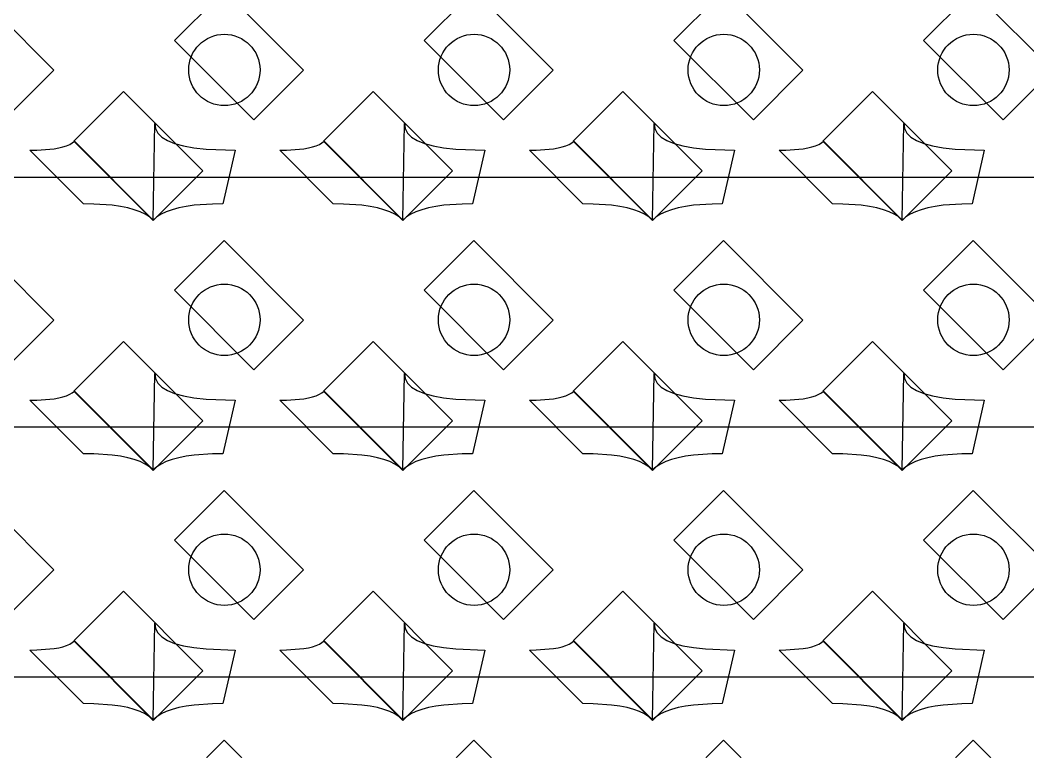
# Model space of a CAD drawing. Header units: inches. Extents: x 0.07 to 4.39, y 0.05 to 2.95.
# Drawn here: x 1.5428 to 1.8253, y 2.159 to 2.3639 of the extents above; entities that cross this region are included whole.
import ezdxf

# ---------------------------------------------------------------- set-up
doc = ezdxf.new("R2010")
doc.units = ezdxf.units.IN
doc.header["$MEASUREMENT"] = 0
doc.layers.add('Top Layer', color=1, linetype='Continuous')

# ---------------------------------------------------------------- blocks, each defined once
blk = doc.blocks.new('0805_P_______________113')
at = {"layer": 'Top Layer'}
for p, q in [((-0.03937, 0.01575), (-0.01969, 0.01575)), ((-0.03937, -0.01575), (-0.03937, 0.01575)), ((-0.01969, 0.01575), (-0.01969, -0.01575)), ((0.01969, 0.01575), (0.03937, 0.01575)), ((0.01969, -0.01575), (0.01969, 0.01575)), ((0.03937, 0.01575), (0.03937, -0.01575)), ((-0.01969, -0.01575), (-0.03937, -0.01575)), ((0.03937, -0.01575), (0.01969, -0.01575))]:
    blk.add_line(p, q, dxfattribs=at)
blk = doc.blocks.new('0805_P_______________114')
at = {"layer": 'Top Layer'}
for p, q in [((-0.03937, 0.01575), (-0.01969, 0.01575)), ((-0.03937, -0.01575), (-0.03937, 0.01575)), ((-0.01969, 0.01575), (-0.01969, -0.01575)), ((0.01969, 0.01575), (0.03937, 0.01575)), ((0.01969, -0.01575), (0.01969, 0.01575)), ((0.03937, 0.01575), (0.03937, -0.01575)), ((-0.01969, -0.01575), (-0.03937, -0.01575)), ((0.03937, -0.01575), (0.01969, -0.01575))]:
    blk.add_line(p, q, dxfattribs=at)
blk = doc.blocks.new('0805_P_______________115')
at = {"layer": 'Top Layer'}
for p, q in [((-0.03937, 0.01575), (-0.01969, 0.01575)), ((-0.03937, -0.01575), (-0.03937, 0.01575)), ((-0.01969, 0.01575), (-0.01969, -0.01575)), ((0.01969, 0.01575), (0.03937, 0.01575)), ((0.01969, -0.01575), (0.01969, 0.01575)), ((0.03937, 0.01575), (0.03937, -0.01575)), ((-0.01969, -0.01575), (-0.03937, -0.01575)), ((0.03937, -0.01575), (0.01969, -0.01575))]:
    blk.add_line(p, q, dxfattribs=at)
blk = doc.blocks.new('0805_P_______________116')
at = {"layer": 'Top Layer'}
for p, q in [((-0.03937, 0.01575), (-0.01969, 0.01575)), ((-0.03937, -0.01575), (-0.03937, 0.01575)), ((-0.01969, 0.01575), (-0.01969, -0.01575)), ((0.01969, 0.01575), (0.03937, 0.01575)), ((0.01969, -0.01575), (0.01969, 0.01575)), ((0.03937, 0.01575), (0.03937, -0.01575)), ((-0.01969, -0.01575), (-0.03937, -0.01575)), ((0.03937, -0.01575), (0.01969, -0.01575))]:
    blk.add_line(p, q, dxfattribs=at)
blk = doc.blocks.new('0805_P_______________117')
at = {"layer": 'Top Layer'}
for p, q in [((-0.03937, 0.01575), (-0.01969, 0.01575)), ((-0.03937, -0.01575), (-0.03937, 0.01575)), ((-0.01969, 0.01575), (-0.01969, -0.01575)), ((0.01969, 0.01575), (0.03937, 0.01575)), ((0.01969, -0.01575), (0.01969, 0.01575)), ((0.03937, 0.01575), (0.03937, -0.01575)), ((-0.01969, -0.01575), (-0.03937, -0.01575)), ((0.03937, -0.01575), (0.01969, -0.01575))]:
    blk.add_line(p, q, dxfattribs=at)
blk = doc.blocks.new('0805_P_______________153')
at = {"layer": 'Top Layer'}
for p, q in [((-0.03937, 0.01575), (-0.01969, 0.01575)), ((-0.03937, -0.01575), (-0.03937, 0.01575)), ((-0.01969, 0.01575), (-0.01969, -0.01575)), ((0.01969, 0.01575), (0.03937, 0.01575)), ((0.01969, -0.01575), (0.01969, 0.01575)), ((0.03937, 0.01575), (0.03937, -0.01575)), ((-0.01969, -0.01575), (-0.03937, -0.01575)), ((0.03937, -0.01575), (0.01969, -0.01575))]:
    blk.add_line(p, q, dxfattribs=at)
blk = doc.blocks.new('0805_P_______________154')
at = {"layer": 'Top Layer'}
for p, q in [((-0.03937, 0.01575), (-0.01969, 0.01575)), ((-0.03937, -0.01575), (-0.03937, 0.01575)), ((-0.01969, 0.01575), (-0.01969, -0.01575)), ((0.01969, 0.01575), (0.03937, 0.01575)), ((0.01969, -0.01575), (0.01969, 0.01575)), ((0.03937, 0.01575), (0.03937, -0.01575)), ((-0.01969, -0.01575), (-0.03937, -0.01575)), ((0.03937, -0.01575), (0.01969, -0.01575))]:
    blk.add_line(p, q, dxfattribs=at)
blk = doc.blocks.new('0805_P_______________155')
at = {"layer": 'Top Layer'}
for p, q in [((-0.03937, 0.01575), (-0.01969, 0.01575)), ((-0.03937, -0.01575), (-0.03937, 0.01575)), ((-0.01969, 0.01575), (-0.01969, -0.01575)), ((0.01969, 0.01575), (0.03937, 0.01575)), ((0.01969, -0.01575), (0.01969, 0.01575)), ((0.03937, 0.01575), (0.03937, -0.01575)), ((-0.01969, -0.01575), (-0.03937, -0.01575)), ((0.03937, -0.01575), (0.01969, -0.01575))]:
    blk.add_line(p, q, dxfattribs=at)
blk = doc.blocks.new('0805_P_______________156')
at = {"layer": 'Top Layer'}
for p, q in [((-0.03937, 0.01575), (-0.01969, 0.01575)), ((-0.03937, -0.01575), (-0.03937, 0.01575)), ((-0.01969, 0.01575), (-0.01969, -0.01575)), ((0.01969, 0.01575), (0.03937, 0.01575)), ((0.01969, -0.01575), (0.01969, 0.01575)), ((0.03937, 0.01575), (0.03937, -0.01575)), ((-0.01969, -0.01575), (-0.03937, -0.01575)), ((0.03937, -0.01575), (0.01969, -0.01575))]:
    blk.add_line(p, q, dxfattribs=at)
blk = doc.blocks.new('0805_P_______________157')
at = {"layer": 'Top Layer'}
for p, q in [((-0.03937, 0.01575), (-0.01969, 0.01575)), ((-0.03937, -0.01575), (-0.03937, 0.01575)), ((-0.01969, 0.01575), (-0.01969, -0.01575)), ((0.01969, 0.01575), (0.03937, 0.01575)), ((0.01969, -0.01575), (0.01969, 0.01575)), ((0.03937, 0.01575), (0.03937, -0.01575)), ((-0.01969, -0.01575), (-0.03937, -0.01575)), ((0.03937, -0.01575), (0.01969, -0.01575))]:
    blk.add_line(p, q, dxfattribs=at)
blk = doc.blocks.new('0805_P_______________193')
at = {"layer": 'Top Layer'}
for p, q in [((-0.03937, 0.01575), (-0.01969, 0.01575)), ((-0.03937, -0.01575), (-0.03937, 0.01575)), ((-0.01969, 0.01575), (-0.01969, -0.01575)), ((0.01969, 0.01575), (0.03937, 0.01575)), ((0.01969, -0.01575), (0.01969, 0.01575)), ((0.03937, 0.01575), (0.03937, -0.01575)), ((-0.01969, -0.01575), (-0.03937, -0.01575)), ((0.03937, -0.01575), (0.01969, -0.01575))]:
    blk.add_line(p, q, dxfattribs=at)
blk = doc.blocks.new('0805_P_______________194')
at = {"layer": 'Top Layer'}
for p, q in [((-0.03937, 0.01575), (-0.01969, 0.01575)), ((-0.03937, -0.01575), (-0.03937, 0.01575)), ((-0.01969, 0.01575), (-0.01969, -0.01575)), ((0.01969, 0.01575), (0.03937, 0.01575)), ((0.01969, -0.01575), (0.01969, 0.01575)), ((0.03937, 0.01575), (0.03937, -0.01575)), ((-0.01969, -0.01575), (-0.03937, -0.01575)), ((0.03937, -0.01575), (0.01969, -0.01575))]:
    blk.add_line(p, q, dxfattribs=at)
blk = doc.blocks.new('0805_P_______________195')
at = {"layer": 'Top Layer'}
for p, q in [((-0.03937, 0.01575), (-0.01969, 0.01575)), ((-0.03937, -0.01575), (-0.03937, 0.01575)), ((-0.01969, 0.01575), (-0.01969, -0.01575)), ((0.01969, 0.01575), (0.03937, 0.01575)), ((0.01969, -0.01575), (0.01969, 0.01575)), ((0.03937, 0.01575), (0.03937, -0.01575)), ((-0.01969, -0.01575), (-0.03937, -0.01575)), ((0.03937, -0.01575), (0.01969, -0.01575))]:
    blk.add_line(p, q, dxfattribs=at)
blk = doc.blocks.new('0805_P_______________196')
at = {"layer": 'Top Layer'}
for p, q in [((-0.03937, 0.01575), (-0.01969, 0.01575)), ((-0.03937, -0.01575), (-0.03937, 0.01575)), ((-0.01969, 0.01575), (-0.01969, -0.01575)), ((0.01969, 0.01575), (0.03937, 0.01575)), ((0.01969, -0.01575), (0.01969, 0.01575)), ((0.03937, 0.01575), (0.03937, -0.01575)), ((-0.01969, -0.01575), (-0.03937, -0.01575)), ((0.03937, -0.01575), (0.01969, -0.01575))]:
    blk.add_line(p, q, dxfattribs=at)
blk = doc.blocks.new('0805_P_______________197')
at = {"layer": 'Top Layer'}
for p, q in [((-0.03937, 0.01575), (-0.01969, 0.01575)), ((-0.03937, -0.01575), (-0.03937, 0.01575)), ((-0.01969, 0.01575), (-0.01969, -0.01575)), ((0.01969, 0.01575), (0.03937, 0.01575)), ((0.01969, -0.01575), (0.01969, 0.01575)), ((0.03937, 0.01575), (0.03937, -0.01575)), ((-0.01969, -0.01575), (-0.03937, -0.01575)), ((0.03937, -0.01575), (0.01969, -0.01575))]:
    blk.add_line(p, q, dxfattribs=at)
blk = doc.blocks.new('0805_P_______________233')
at = {"layer": 'Top Layer'}
for p, q in [((-0.03937, 0.01575), (-0.01969, 0.01575)), ((-0.03937, -0.01575), (-0.03937, 0.01575)), ((-0.01969, 0.01575), (-0.01969, -0.01575)), ((0.01969, 0.01575), (0.03937, 0.01575)), ((0.01969, -0.01575), (0.01969, 0.01575)), ((0.03937, 0.01575), (0.03937, -0.01575)), ((-0.01969, -0.01575), (-0.03937, -0.01575)), ((0.03937, -0.01575), (0.01969, -0.01575))]:
    blk.add_line(p, q, dxfattribs=at)
blk = doc.blocks.new('0805_P_______________234')
at = {"layer": 'Top Layer'}
for p, q in [((-0.03937, 0.01575), (-0.01969, 0.01575)), ((-0.03937, -0.01575), (-0.03937, 0.01575)), ((-0.01969, 0.01575), (-0.01969, -0.01575)), ((0.01969, 0.01575), (0.03937, 0.01575)), ((0.01969, -0.01575), (0.01969, 0.01575)), ((0.03937, 0.01575), (0.03937, -0.01575)), ((-0.01969, -0.01575), (-0.03937, -0.01575)), ((0.03937, -0.01575), (0.01969, -0.01575))]:
    blk.add_line(p, q, dxfattribs=at)
blk = doc.blocks.new('0805_P_______________235')
at = {"layer": 'Top Layer'}
for p, q in [((-0.03937, 0.01575), (-0.01969, 0.01575)), ((-0.03937, -0.01575), (-0.03937, 0.01575)), ((-0.01969, 0.01575), (-0.01969, -0.01575)), ((0.01969, 0.01575), (0.03937, 0.01575)), ((0.01969, -0.01575), (0.01969, 0.01575)), ((0.03937, 0.01575), (0.03937, -0.01575)), ((-0.01969, -0.01575), (-0.03937, -0.01575)), ((0.03937, -0.01575), (0.01969, -0.01575))]:
    blk.add_line(p, q, dxfattribs=at)
blk = doc.blocks.new('0805_P_______________236')
at = {"layer": 'Top Layer'}
for p, q in [((-0.03937, 0.01575), (-0.01969, 0.01575)), ((-0.03937, -0.01575), (-0.03937, 0.01575)), ((-0.01969, 0.01575), (-0.01969, -0.01575)), ((0.01969, 0.01575), (0.03937, 0.01575)), ((0.01969, -0.01575), (0.01969, 0.01575)), ((0.03937, 0.01575), (0.03937, -0.01575)), ((-0.01969, -0.01575), (-0.03937, -0.01575)), ((0.03937, -0.01575), (0.01969, -0.01575))]:
    blk.add_line(p, q, dxfattribs=at)
blk = doc.blocks.new('0805_P_______________237')
at = {"layer": 'Top Layer'}
for p, q in [((-0.03937, 0.01575), (-0.01969, 0.01575)), ((-0.03937, -0.01575), (-0.03937, 0.01575)), ((-0.01969, 0.01575), (-0.01969, -0.01575)), ((0.01969, 0.01575), (0.03937, 0.01575)), ((0.01969, -0.01575), (0.01969, 0.01575)), ((0.03937, 0.01575), (0.03937, -0.01575)), ((-0.01969, -0.01575), (-0.03937, -0.01575)), ((0.03937, -0.01575), (0.01969, -0.01575))]:
    blk.add_line(p, q, dxfattribs=at)

msp = doc.modelspace()

# ---------------------------------------------------------------- linework, layer by layer
at = {"layer": 'Top Layer'}
for p, q in [((1.58005, 2.30795), (1.58051, 2.335)), ((1.58051, 2.335), (1.58071, 2.33357)), ((1.58071, 2.33357), (1.58137, 2.3323)), ((1.65005, 2.30795), (1.65051, 2.335)), ((1.65051, 2.335), (1.65071, 2.33357)), ((1.65071, 2.33357), (1.65137, 2.3323)), ((1.72005, 2.30795), (1.72051, 2.335)), ((1.72051, 2.335), (1.72071, 2.33357)), ((1.72071, 2.33357), (1.72137, 2.3323)), ((1.79005, 2.30795), (1.79051, 2.335)), ((1.79051, 2.335), (1.79071, 2.33357)), ((1.79071, 2.33357), (1.79137, 2.3323)), ((1.58137, 2.3323), (1.58248, 2.33117)), ((1.58248, 2.33117), (1.58405, 2.3302)), ((1.65137, 2.3323), (1.65248, 2.33117)), ((1.65248, 2.33117), (1.65405, 2.3302)), ((1.72137, 2.3323), (1.72248, 2.33117)), ((1.72248, 2.33117), (1.72405, 2.3302)), ((1.79137, 2.3323), (1.79248, 2.33117)), ((1.79248, 2.33117), (1.79405, 2.3302)), ((1.54741, 2.32753), (1.55225, 2.32791)), ((1.55225, 2.32791), (1.55356, 2.32814)), ((1.55356, 2.32814), (1.55474, 2.32842)), ((1.55474, 2.32842), (1.55576, 2.32875)), ((1.55576, 2.32875), (1.55664, 2.32914)), ((1.55664, 2.32914), (1.55737, 2.32957)), ((1.55737, 2.32957), (1.55795, 2.33006)), ((1.55795, 2.33006), (1.58005, 2.30795)), ((1.58405, 2.3302), (1.58607, 2.32937)), ((1.58607, 2.32937), (1.58855, 2.3287)), ((1.58855, 2.3287), (1.59148, 2.32817)), ((1.59148, 2.32817), (1.59487, 2.3278)), ((1.61741, 2.32753), (1.62225, 2.32791)), ((1.62225, 2.32791), (1.62356, 2.32814)), ((1.62356, 2.32814), (1.62474, 2.32842)), ((1.62474, 2.32842), (1.62576, 2.32875)), ((1.62576, 2.32875), (1.62664, 2.32914)), ((1.62664, 2.32914), (1.62737, 2.32957)), ((1.62737, 2.32957), (1.62795, 2.33006)), ((1.62795, 2.33006), (1.65005, 2.30795)), ((1.65405, 2.3302), (1.65607, 2.32937)), ((1.65607, 2.32937), (1.65855, 2.3287)), ((1.65855, 2.3287), (1.66148, 2.32817)), ((1.66148, 2.32817), (1.66487, 2.3278)), ((1.68741, 2.32753), (1.69225, 2.32791)), ((1.69225, 2.32791), (1.69356, 2.32814)), ((1.69356, 2.32814), (1.69474, 2.32842)), ((1.69474, 2.32842), (1.69576, 2.32875)), ((1.69576, 2.32875), (1.69664, 2.32914)), ((1.69664, 2.32914), (1.69737, 2.32957)), ((1.69737, 2.32957), (1.69795, 2.33006)), ((1.69795, 2.33006), (1.72005, 2.30795)), ((1.72405, 2.3302), (1.72607, 2.32937)), ((1.72607, 2.32937), (1.72855, 2.3287)), ((1.72855, 2.3287), (1.73148, 2.32817)), ((1.73148, 2.32817), (1.73487, 2.3278)), ((1.75741, 2.32753), (1.76225, 2.32791)), ((1.76225, 2.32791), (1.76356, 2.32814)), ((1.76356, 2.32814), (1.76474, 2.32842)), ((1.76474, 2.32842), (1.76576, 2.32875)), ((1.76576, 2.32875), (1.76664, 2.32914)), ((1.76664, 2.32914), (1.76737, 2.32957)), ((1.76737, 2.32957), (1.76795, 2.33006)), ((1.76795, 2.33006), (1.79005, 2.30795)), ((1.79405, 2.3302), (1.79607, 2.32937)), ((1.79607, 2.32937), (1.79855, 2.3287)), ((1.79855, 2.3287), (1.80148, 2.32817)), ((1.80148, 2.32817), (1.80487, 2.3278)), ((1.54551, 2.3275), (1.54741, 2.32753)), ((1.56051, 2.3125), (1.54551, 2.3275)), ((1.59487, 2.3278), (1.60301, 2.3275)), ((1.60301, 2.3275), (1.5996, 2.3125)), ((1.61551, 2.3275), (1.61741, 2.32753)), ((1.63051, 2.3125), (1.61551, 2.3275)), ((1.66487, 2.3278), (1.67301, 2.3275)), ((1.67301, 2.3275), (1.6696, 2.3125)), ((1.68551, 2.3275), (1.68741, 2.32753)), ((1.70051, 2.3125), (1.68551, 2.3275)), ((1.73487, 2.3278), (1.74301, 2.3275)), ((1.74301, 2.3275), (1.7396, 2.3125)), ((1.75551, 2.3275), (1.75741, 2.32753)), ((1.77051, 2.3125), (1.75551, 2.3275)), ((1.80487, 2.3278), (1.81301, 2.3275)), ((1.81301, 2.3275), (1.8096, 2.3125)), ((1.50588, 2.32), (1.71588, 2.32)), ((1.71588, 2.32), (1.92588, 2.32)), ((1.5634, 2.31245), (1.56051, 2.3125)), ((1.56857, 2.31209), (1.5634, 2.31245)), ((1.57084, 2.31177), (1.56857, 2.31209)), ((1.5729, 2.31136), (1.57084, 2.31177)), ((1.57475, 2.31086), (1.5729, 2.31136)), ((1.57639, 2.31027), (1.57475, 2.31086)), ((1.58536, 2.31086), (1.58372, 2.31027)), ((1.58721, 2.31136), (1.58536, 2.31086)), ((1.58927, 2.31177), (1.58721, 2.31136)), ((1.59154, 2.31209), (1.58927, 2.31177)), ((1.59671, 2.31245), (1.59154, 2.31209)), ((1.5996, 2.3125), (1.59671, 2.31245)), ((1.6334, 2.31245), (1.63051, 2.3125)), ((1.63857, 2.31209), (1.6334, 2.31245)), ((1.64084, 2.31177), (1.63857, 2.31209)), ((1.6429, 2.31136), (1.64084, 2.31177)), ((1.64475, 2.31086), (1.6429, 2.31136)), ((1.64639, 2.31027), (1.64475, 2.31086)), ((1.65536, 2.31086), (1.65372, 2.31027)), ((1.65721, 2.31136), (1.65536, 2.31086)), ((1.65927, 2.31177), (1.65721, 2.31136)), ((1.66154, 2.31209), (1.65927, 2.31177)), ((1.66671, 2.31245), (1.66154, 2.31209)), ((1.6696, 2.3125), (1.66671, 2.31245)), ((1.7034, 2.31245), (1.70051, 2.3125)), ((1.70857, 2.31209), (1.7034, 2.31245)), ((1.71084, 2.31177), (1.70857, 2.31209)), ((1.7129, 2.31136), (1.71084, 2.31177)), ((1.71475, 2.31086), (1.7129, 2.31136)), ((1.71639, 2.31027), (1.71475, 2.31086)), ((1.72536, 2.31086), (1.72372, 2.31027)), ((1.72721, 2.31136), (1.72536, 2.31086)), ((1.72927, 2.31177), (1.72721, 2.31136)), ((1.73154, 2.31209), (1.72927, 2.31177)), ((1.73671, 2.31245), (1.73154, 2.31209)), ((1.7396, 2.3125), (1.73671, 2.31245)), ((1.7734, 2.31245), (1.77051, 2.3125)), ((1.77857, 2.31209), (1.7734, 2.31245)), ((1.78084, 2.31177), (1.77857, 2.31209)), ((1.7829, 2.31136), (1.78084, 2.31177)), ((1.78475, 2.31086), (1.7829, 2.31136)), ((1.78639, 2.31027), (1.78475, 2.31086)), ((1.79536, 2.31086), (1.79372, 2.31027)), ((1.79721, 2.31136), (1.79536, 2.31086)), ((1.79927, 2.31177), (1.79721, 2.31136)), ((1.80154, 2.31209), (1.79927, 2.31177)), ((1.80671, 2.31245), (1.80154, 2.31209)), ((1.8096, 2.3125), (1.80671, 2.31245)), ((1.57782, 2.30959), (1.57639, 2.31027)), ((1.57904, 2.30882), (1.57782, 2.30959)), ((1.58005, 2.30795), (1.57904, 2.30882)), ((1.58107, 2.30882), (1.58005, 2.30795)), ((1.58229, 2.30959), (1.58107, 2.30882)), ((1.58372, 2.31027), (1.58229, 2.30959)), ((1.64782, 2.30959), (1.64639, 2.31027)), ((1.64904, 2.30882), (1.64782, 2.30959)), ((1.65005, 2.30795), (1.64904, 2.30882)), ((1.65107, 2.30882), (1.65005, 2.30795)), ((1.65229, 2.30959), (1.65107, 2.30882)), ((1.65372, 2.31027), (1.65229, 2.30959)), ((1.71782, 2.30959), (1.71639, 2.31027)), ((1.71904, 2.30882), (1.71782, 2.30959)), ((1.72005, 2.30795), (1.71904, 2.30882)), ((1.72107, 2.30882), (1.72005, 2.30795)), ((1.72229, 2.30959), (1.72107, 2.30882)), ((1.72372, 2.31027), (1.72229, 2.30959)), ((1.78782, 2.30959), (1.78639, 2.31027)), ((1.78904, 2.30882), (1.78782, 2.30959)), ((1.79005, 2.30795), (1.78904, 2.30882)), ((1.79107, 2.30882), (1.79005, 2.30795)), ((1.79229, 2.30959), (1.79107, 2.30882)), ((1.79372, 2.31027), (1.79229, 2.30959)), ((1.58005, 2.23795), (1.58051, 2.265)), ((1.58051, 2.265), (1.58071, 2.26357)), ((1.58071, 2.26357), (1.58137, 2.2623)), ((1.65005, 2.23795), (1.65051, 2.265)), ((1.65051, 2.265), (1.65071, 2.26357)), ((1.65071, 2.26357), (1.65137, 2.2623)), ((1.72005, 2.23795), (1.72051, 2.265)), ((1.72051, 2.265), (1.72071, 2.26357)), ((1.72071, 2.26357), (1.72137, 2.2623)), ((1.79005, 2.23795), (1.79051, 2.265)), ((1.79051, 2.265), (1.79071, 2.26357)), ((1.79071, 2.26357), (1.79137, 2.2623)), ((1.55737, 2.25957), (1.55795, 2.26005)), ((1.55795, 2.26005), (1.58005, 2.23795)), ((1.58137, 2.2623), (1.58248, 2.26117)), ((1.58248, 2.26117), (1.58405, 2.2602)), ((1.58405, 2.2602), (1.58607, 2.25937)), ((1.62737, 2.25957), (1.62795, 2.26005)), ((1.62795, 2.26005), (1.65005, 2.23795)), ((1.65137, 2.2623), (1.65248, 2.26117)), ((1.65248, 2.26117), (1.65405, 2.2602)), ((1.65405, 2.2602), (1.65607, 2.25937)), ((1.69737, 2.25957), (1.69795, 2.26005)), ((1.69795, 2.26005), (1.72005, 2.23795)), ((1.72137, 2.2623), (1.72248, 2.26117)), ((1.72248, 2.26117), (1.72405, 2.2602)), ((1.72405, 2.2602), (1.72607, 2.25937)), ((1.76737, 2.25957), (1.76795, 2.26005)), ((1.76795, 2.26005), (1.79005, 2.23795)), ((1.79137, 2.2623), (1.79248, 2.26117)), ((1.79248, 2.26117), (1.79405, 2.2602)), ((1.79405, 2.2602), (1.79607, 2.25937)), ((1.54551, 2.2575), (1.54741, 2.25753)), ((1.56051, 2.2425), (1.54551, 2.2575)), ((1.54741, 2.25753), (1.55225, 2.25791)), ((1.55225, 2.25791), (1.55356, 2.25814)), ((1.55356, 2.25814), (1.55474, 2.25842)), ((1.55474, 2.25842), (1.55576, 2.25875)), ((1.55576, 2.25875), (1.55664, 2.25914)), ((1.55664, 2.25914), (1.55737, 2.25957)), ((1.58607, 2.25937), (1.58855, 2.2587)), ((1.58855, 2.2587), (1.59148, 2.25817)), ((1.59148, 2.25817), (1.59487, 2.2578)), ((1.59487, 2.2578), (1.60301, 2.2575)), ((1.60301, 2.2575), (1.5996, 2.2425)), ((1.61551, 2.2575), (1.61741, 2.25753)), ((1.63051, 2.2425), (1.61551, 2.2575)), ((1.61741, 2.25753), (1.62225, 2.25791)), ((1.62225, 2.25791), (1.62356, 2.25814)), ((1.62356, 2.25814), (1.62474, 2.25842)), ((1.62474, 2.25842), (1.62576, 2.25875)), ((1.62576, 2.25875), (1.62664, 2.25914)), ((1.62664, 2.25914), (1.62737, 2.25957)), ((1.65607, 2.25937), (1.65855, 2.2587)), ((1.65855, 2.2587), (1.66148, 2.25817)), ((1.66148, 2.25817), (1.66487, 2.2578)), ((1.66487, 2.2578), (1.67301, 2.2575)), ((1.67301, 2.2575), (1.6696, 2.2425)), ((1.68551, 2.2575), (1.68741, 2.25753)), ((1.70051, 2.2425), (1.68551, 2.2575)), ((1.68741, 2.25753), (1.69225, 2.25791)), ((1.69225, 2.25791), (1.69356, 2.25814)), ((1.69356, 2.25814), (1.69474, 2.25842)), ((1.69474, 2.25842), (1.69576, 2.25875)), ((1.69576, 2.25875), (1.69664, 2.25914)), ((1.69664, 2.25914), (1.69737, 2.25957)), ((1.72607, 2.25937), (1.72855, 2.2587)), ((1.72855, 2.2587), (1.73148, 2.25817)), ((1.73148, 2.25817), (1.73487, 2.2578)), ((1.73487, 2.2578), (1.74301, 2.2575)), ((1.74301, 2.2575), (1.7396, 2.2425)), ((1.75551, 2.2575), (1.75741, 2.25753)), ((1.77051, 2.2425), (1.75551, 2.2575)), ((1.75741, 2.25753), (1.76225, 2.25791)), ((1.76225, 2.25791), (1.76356, 2.25814)), ((1.76356, 2.25814), (1.76474, 2.25842)), ((1.76474, 2.25842), (1.76576, 2.25875)), ((1.76576, 2.25875), (1.76664, 2.25914)), ((1.76664, 2.25914), (1.76737, 2.25957)), ((1.79607, 2.25937), (1.79855, 2.2587)), ((1.79855, 2.2587), (1.80148, 2.25817)), ((1.80148, 2.25817), (1.80487, 2.2578)), ((1.80487, 2.2578), (1.81301, 2.2575)), ((1.81301, 2.2575), (1.8096, 2.2425)), ((1.50588, 2.25), (1.71588, 2.25)), ((1.71588, 2.25), (1.92588, 2.25)), ((1.5634, 2.24245), (1.56051, 2.2425)), ((1.56857, 2.24209), (1.5634, 2.24245)), ((1.57084, 2.24177), (1.56857, 2.24209)), ((1.5729, 2.24136), (1.57084, 2.24177)), ((1.57475, 2.24086), (1.5729, 2.24136)), ((1.57639, 2.24027), (1.57475, 2.24086)), ((1.57782, 2.23959), (1.57639, 2.24027)), ((1.58372, 2.24027), (1.58229, 2.23959)), ((1.58536, 2.24086), (1.58372, 2.24027)), ((1.58721, 2.24136), (1.58536, 2.24086)), ((1.58927, 2.24177), (1.58721, 2.24136)), ((1.59154, 2.24209), (1.58927, 2.24177)), ((1.59671, 2.24245), (1.59154, 2.24209)), ((1.5996, 2.2425), (1.59671, 2.24245)), ((1.6334, 2.24245), (1.63051, 2.2425)), ((1.63857, 2.24209), (1.6334, 2.24245)), ((1.64084, 2.24177), (1.63857, 2.24209)), ((1.6429, 2.24136), (1.64084, 2.24177)), ((1.64475, 2.24086), (1.6429, 2.24136)), ((1.64639, 2.24027), (1.64475, 2.24086)), ((1.64782, 2.23959), (1.64639, 2.24027)), ((1.65372, 2.24027), (1.65229, 2.23959)), ((1.65536, 2.24086), (1.65372, 2.24027)), ((1.65721, 2.24136), (1.65536, 2.24086)), ((1.65927, 2.24177), (1.65721, 2.24136)), ((1.66154, 2.24209), (1.65927, 2.24177)), ((1.66671, 2.24245), (1.66154, 2.24209)), ((1.6696, 2.2425), (1.66671, 2.24245)), ((1.7034, 2.24245), (1.70051, 2.2425)), ((1.70857, 2.24209), (1.7034, 2.24245)), ((1.71084, 2.24177), (1.70857, 2.24209)), ((1.7129, 2.24136), (1.71084, 2.24177)), ((1.71475, 2.24086), (1.7129, 2.24136)), ((1.71639, 2.24027), (1.71475, 2.24086)), ((1.71782, 2.23959), (1.71639, 2.24027)), ((1.72372, 2.24027), (1.72229, 2.23959)), ((1.72536, 2.24086), (1.72372, 2.24027)), ((1.72721, 2.24136), (1.72536, 2.24086)), ((1.72927, 2.24177), (1.72721, 2.24136)), ((1.73154, 2.24209), (1.72927, 2.24177)), ((1.73671, 2.24245), (1.73154, 2.24209)), ((1.7396, 2.2425), (1.73671, 2.24245)), ((1.7734, 2.24245), (1.77051, 2.2425)), ((1.77857, 2.24209), (1.7734, 2.24245)), ((1.78084, 2.24177), (1.77857, 2.24209)), ((1.7829, 2.24136), (1.78084, 2.24177)), ((1.78475, 2.24086), (1.7829, 2.24136)), ((1.78639, 2.24027), (1.78475, 2.24086)), ((1.78782, 2.23959), (1.78639, 2.24027)), ((1.79372, 2.24027), (1.79229, 2.23959)), ((1.79536, 2.24086), (1.79372, 2.24027)), ((1.79721, 2.24136), (1.79536, 2.24086)), ((1.79927, 2.24177), (1.79721, 2.24136)), ((1.80154, 2.24209), (1.79927, 2.24177)), ((1.80671, 2.24245), (1.80154, 2.24209)), ((1.8096, 2.2425), (1.80671, 2.24245)), ((1.57904, 2.23882), (1.57782, 2.23959)), ((1.58005, 2.23795), (1.57904, 2.23882)), ((1.58107, 2.23882), (1.58005, 2.23795)), ((1.58229, 2.23959), (1.58107, 2.23882)), ((1.64904, 2.23882), (1.64782, 2.23959)), ((1.65005, 2.23795), (1.64904, 2.23882)), ((1.65107, 2.23882), (1.65005, 2.23795)), ((1.65229, 2.23959), (1.65107, 2.23882)), ((1.71904, 2.23882), (1.71782, 2.23959)), ((1.72005, 2.23795), (1.71904, 2.23882)), ((1.72107, 2.23882), (1.72005, 2.23795)), ((1.72229, 2.23959), (1.72107, 2.23882)), ((1.78904, 2.23882), (1.78782, 2.23959)), ((1.79005, 2.23795), (1.78904, 2.23882)), ((1.79107, 2.23882), (1.79005, 2.23795)), ((1.79229, 2.23959), (1.79107, 2.23882)), ((1.58005, 2.16795), (1.58051, 2.195)), ((1.58051, 2.195), (1.58071, 2.19357)), ((1.58071, 2.19357), (1.58137, 2.1923)), ((1.58137, 2.1923), (1.58248, 2.19117)), ((1.65005, 2.16795), (1.65051, 2.195)), ((1.65051, 2.195), (1.65071, 2.19357)), ((1.65071, 2.19357), (1.65137, 2.1923)), ((1.65137, 2.1923), (1.65248, 2.19117)), ((1.72005, 2.16795), (1.72051, 2.195)), ((1.72051, 2.195), (1.72071, 2.19357)), ((1.72071, 2.19357), (1.72137, 2.1923)), ((1.72137, 2.1923), (1.72248, 2.19117)), ((1.79005, 2.16795), (1.79051, 2.195)), ((1.79051, 2.195), (1.79071, 2.19357)), ((1.79071, 2.19357), (1.79137, 2.1923)), ((1.79137, 2.1923), (1.79248, 2.19117)), ((1.55664, 2.18914), (1.55737, 2.18957)), ((1.55737, 2.18957), (1.55795, 2.19006)), ((1.55795, 2.19006), (1.58005, 2.16795)), ((1.58248, 2.19117), (1.58405, 2.1902)), ((1.58405, 2.1902), (1.58607, 2.18937)), ((1.62664, 2.18914), (1.62737, 2.18957)), ((1.62737, 2.18957), (1.62795, 2.19006)), ((1.62795, 2.19006), (1.65005, 2.16795)), ((1.65248, 2.19117), (1.65405, 2.1902)), ((1.65405, 2.1902), (1.65607, 2.18937)), ((1.69664, 2.18914), (1.69737, 2.18957)), ((1.69737, 2.18957), (1.69795, 2.19006)), ((1.69795, 2.19006), (1.72005, 2.16795)), ((1.72248, 2.19117), (1.72405, 2.1902)), ((1.72405, 2.1902), (1.72607, 2.18937)), ((1.76664, 2.18914), (1.76737, 2.18957)), ((1.76737, 2.18957), (1.76795, 2.19006)), ((1.76795, 2.19006), (1.79005, 2.16795)), ((1.79248, 2.19117), (1.79405, 2.1902)), ((1.79405, 2.1902), (1.79607, 2.18937)), ((1.54551, 2.1875), (1.54741, 2.18753)), ((1.56051, 2.1725), (1.54551, 2.1875)), ((1.54741, 2.18753), (1.55225, 2.18791)), ((1.55225, 2.18791), (1.55356, 2.18814)), ((1.55356, 2.18814), (1.55474, 2.18842)), ((1.55474, 2.18842), (1.55576, 2.18875)), ((1.55576, 2.18875), (1.55664, 2.18914)), ((1.58607, 2.18937), (1.58855, 2.1887)), ((1.58855, 2.1887), (1.59148, 2.18817)), ((1.59148, 2.18817), (1.59487, 2.1878)), ((1.59487, 2.1878), (1.60301, 2.1875)), ((1.60301, 2.1875), (1.5996, 2.1725)), ((1.61551, 2.1875), (1.61741, 2.18753)), ((1.63051, 2.1725), (1.61551, 2.1875)), ((1.61741, 2.18753), (1.62225, 2.18791)), ((1.62225, 2.18791), (1.62356, 2.18814)), ((1.62356, 2.18814), (1.62474, 2.18842)), ((1.62474, 2.18842), (1.62576, 2.18875)), ((1.62576, 2.18875), (1.62664, 2.18914)), ((1.65607, 2.18937), (1.65855, 2.1887)), ((1.65855, 2.1887), (1.66148, 2.18817)), ((1.66148, 2.18817), (1.66487, 2.1878)), ((1.66487, 2.1878), (1.67301, 2.1875)), ((1.67301, 2.1875), (1.6696, 2.1725)), ((1.68551, 2.1875), (1.68741, 2.18753)), ((1.70051, 2.1725), (1.68551, 2.1875)), ((1.68741, 2.18753), (1.69225, 2.18791)), ((1.69225, 2.18791), (1.69356, 2.18814)), ((1.69356, 2.18814), (1.69474, 2.18842)), ((1.69474, 2.18842), (1.69576, 2.18875)), ((1.69576, 2.18875), (1.69664, 2.18914)), ((1.72607, 2.18937), (1.72855, 2.1887)), ((1.72855, 2.1887), (1.73148, 2.18817)), ((1.73148, 2.18817), (1.73487, 2.1878)), ((1.73487, 2.1878), (1.74301, 2.1875)), ((1.74301, 2.1875), (1.7396, 2.1725)), ((1.75551, 2.1875), (1.75741, 2.18753)), ((1.77051, 2.1725), (1.75551, 2.1875)), ((1.75741, 2.18753), (1.76225, 2.18791)), ((1.76225, 2.18791), (1.76356, 2.18814)), ((1.76356, 2.18814), (1.76474, 2.18842)), ((1.76474, 2.18842), (1.76576, 2.18875)), ((1.76576, 2.18875), (1.76664, 2.18914)), ((1.79607, 2.18937), (1.79855, 2.1887)), ((1.79855, 2.1887), (1.80148, 2.18817)), ((1.80148, 2.18817), (1.80487, 2.1878)), ((1.80487, 2.1878), (1.81301, 2.1875)), ((1.81301, 2.1875), (1.8096, 2.1725)), ((1.50588, 2.18), (1.71588, 2.18)), ((1.71588, 2.18), (1.99588, 2.18)), ((1.5634, 2.17245), (1.56051, 2.1725)), ((1.56857, 2.17209), (1.5634, 2.17245)), ((1.59671, 2.17245), (1.59154, 2.17209)), ((1.5996, 2.1725), (1.59671, 2.17245)), ((1.6334, 2.17245), (1.63051, 2.1725)), ((1.63857, 2.17209), (1.6334, 2.17245)), ((1.66671, 2.17245), (1.66154, 2.17209)), ((1.6696, 2.1725), (1.66671, 2.17245)), ((1.7034, 2.17245), (1.70051, 2.1725)), ((1.70857, 2.17209), (1.7034, 2.17245)), ((1.73671, 2.17245), (1.73154, 2.17209)), ((1.7396, 2.1725), (1.73671, 2.17245)), ((1.7734, 2.17245), (1.77051, 2.1725)), ((1.77857, 2.17209), (1.7734, 2.17245)), ((1.80671, 2.17245), (1.80154, 2.17209)), ((1.8096, 2.1725), (1.80671, 2.17245)), ((1.57084, 2.17177), (1.56857, 2.17209)), ((1.5729, 2.17136), (1.57084, 2.17177)), ((1.57475, 2.17086), (1.5729, 2.17136)), ((1.57639, 2.17027), (1.57475, 2.17086)), ((1.57782, 2.16959), (1.57639, 2.17027)), ((1.58372, 2.17027), (1.58229, 2.16959)), ((1.58536, 2.17086), (1.58372, 2.17027)), ((1.58721, 2.17136), (1.58536, 2.17086)), ((1.58927, 2.17177), (1.58721, 2.17136)), ((1.59154, 2.17209), (1.58927, 2.17177)), ((1.64084, 2.17177), (1.63857, 2.17209)), ((1.6429, 2.17136), (1.64084, 2.17177)), ((1.64475, 2.17086), (1.6429, 2.17136)), ((1.64639, 2.17027), (1.64475, 2.17086)), ((1.64782, 2.16959), (1.64639, 2.17027)), ((1.65372, 2.17027), (1.65229, 2.16959)), ((1.65536, 2.17086), (1.65372, 2.17027)), ((1.65721, 2.17136), (1.65536, 2.17086)), ((1.65927, 2.17177), (1.65721, 2.17136)), ((1.66154, 2.17209), (1.65927, 2.17177)), ((1.71084, 2.17177), (1.70857, 2.17209)), ((1.7129, 2.17136), (1.71084, 2.17177)), ((1.71475, 2.17086), (1.7129, 2.17136)), ((1.71639, 2.17027), (1.71475, 2.17086)), ((1.71782, 2.16959), (1.71639, 2.17027)), ((1.72372, 2.17027), (1.72229, 2.16959)), ((1.72536, 2.17086), (1.72372, 2.17027)), ((1.72721, 2.17136), (1.72536, 2.17086)), ((1.72927, 2.17177), (1.72721, 2.17136)), ((1.73154, 2.17209), (1.72927, 2.17177)), ((1.78084, 2.17177), (1.77857, 2.17209)), ((1.7829, 2.17136), (1.78084, 2.17177)), ((1.78475, 2.17086), (1.7829, 2.17136)), ((1.78639, 2.17027), (1.78475, 2.17086)), ((1.78782, 2.16959), (1.78639, 2.17027)), ((1.79372, 2.17027), (1.79229, 2.16959)), ((1.79536, 2.17086), (1.79372, 2.17027)), ((1.79721, 2.17136), (1.79536, 2.17086)), ((1.79927, 2.17177), (1.79721, 2.17136)), ((1.80154, 2.17209), (1.79927, 2.17177)), ((1.57904, 2.16882), (1.57782, 2.16959)), ((1.58005, 2.16795), (1.57904, 2.16882)), ((1.58107, 2.16882), (1.58005, 2.16795)), ((1.58229, 2.16959), (1.58107, 2.16882)), ((1.64904, 2.16882), (1.64782, 2.16959)), ((1.65005, 2.16795), (1.64904, 2.16882)), ((1.65107, 2.16882), (1.65005, 2.16795)), ((1.65229, 2.16959), (1.65107, 2.16882)), ((1.71904, 2.16882), (1.71782, 2.16959)), ((1.72005, 2.16795), (1.71904, 2.16882)), ((1.72107, 2.16882), (1.72005, 2.16795)), ((1.72229, 2.16959), (1.72107, 2.16882)), ((1.78904, 2.16882), (1.78782, 2.16959)), ((1.79005, 2.16795), (1.78904, 2.16882)), ((1.79107, 2.16882), (1.79005, 2.16795)), ((1.79229, 2.16959), (1.79107, 2.16882))]:
    msp.add_line(p, q, dxfattribs=at)
for centre in [(1.6, 2.35), (1.67, 2.35), (1.74, 2.35), (1.81, 2.35), (1.6, 2.28), (1.67, 2.28), (1.74, 2.28), (1.81, 2.28), (1.6, 2.21), (1.67, 2.21), (1.74, 2.21), (1.81, 2.21)]:
    msp.add_circle(centre, 0.01, dxfattribs=at)

# ---------------------------------------------------------------- block references
at = {"rotation": 45}
for name, p in [('0805_P_______________117', (1.555, 2.375)), ('0805_P_______________116', (1.625, 2.375)), ('0805_P_______________115', (1.695, 2.375)), ('0805_P_______________114', (1.765, 2.375)), ('0805_P_______________113', (1.835, 2.375)), ('0805_P_______________157', (1.555, 2.305)), ('0805_P_______________156', (1.625, 2.305)), ('0805_P_______________155', (1.695, 2.305)), ('0805_P_______________154', (1.765, 2.305)), ('0805_P_______________153', (1.835, 2.305)), ('0805_P_______________197', (1.555, 2.235)), ('0805_P_______________196', (1.625, 2.235)), ('0805_P_______________195', (1.695, 2.235)), ('0805_P_______________194', (1.765, 2.235)), ('0805_P_______________193', (1.835, 2.235)), ('0805_P_______________237', (1.555, 2.165)), ('0805_P_______________236', (1.625, 2.165)), ('0805_P_______________235', (1.695, 2.165)), ('0805_P_______________234', (1.765, 2.165)), ('0805_P_______________233', (1.835, 2.165))]:
    msp.add_blockref(name, p, dxfattribs=at)

doc.saveas('drawing.dxf')
